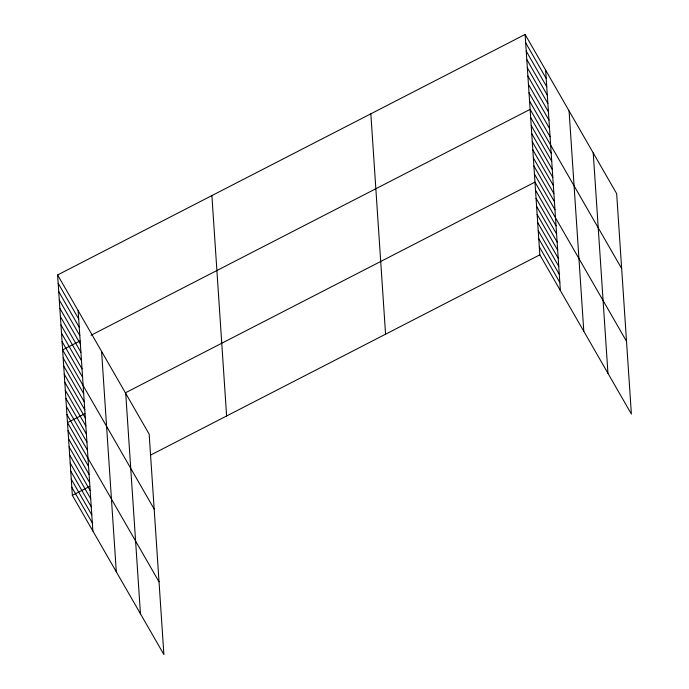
<?xml version="1.0" encoding="UTF-8"?>
<svg xmlns="http://www.w3.org/2000/svg" width="689" height="689" viewBox="0 0 689 689"><rect width="100%" height="100%" fill="white"/><g stroke="black" fill="none" stroke-linecap="round" stroke-linejoin="round"><path stroke-width="1.03" d="M57.618 274.954L149.168 434.165L163.887 654.55L72.345 495.348L57.618 274.954L525.113 34.45L616.655 193.652L631.382 414.046L539.831 254.835L525.113 34.45M80.07 340.917L62.621 349.891L154.172 509.093M91.094 335.242L530.117 109.379L621.667 268.589M84.928 413.641L67.488 422.615L159.03 581.826M125.338 392.851L534.974 182.111L626.525 341.313M72.345 495.348L89.794 486.365M150.4 455.188L539.831 254.835M525.664 42.778L546.196 78.468M526.224 51.098L546.747 86.797M526.775 59.426L547.307 95.125M527.335 67.755L547.858 103.445M527.895 76.083L548.418 111.773M528.446 84.402L548.969 120.101M529.006 92.731L549.529 128.43M529.557 101.059L550.089 136.749M530.659 117.466L551.183 153.156M531.193 125.544L551.725 161.243M531.736 133.623L552.259 169.322M532.278 141.701L552.802 177.4M532.812 149.789L553.345 185.479M533.355 157.867L553.878 193.566M533.897 165.946L554.421 201.644M534.431 174.024L554.964 209.723M535.517 190.19L556.04 225.889M536.059 198.268L556.583 233.967M536.593 206.355L557.125 242.046M537.136 214.434L557.659 250.133M537.678 222.513L558.202 258.211M538.212 230.591L558.745 266.29M538.755 238.678L559.279 274.368M539.298 246.757L559.821 282.456M58.177 283.282L78.701 318.981M58.729 291.611L79.261 327.309M59.288 299.939L79.812 335.629M59.84 308.259L80.372 343.957M60.399 316.587L80.923 352.286M60.959 324.915L81.483 360.605M61.51 333.235L82.043 368.934M62.07 341.563L82.594 377.262M63.164 357.97L83.688 393.669M63.707 366.048L84.23 401.747M64.241 374.136L84.773 409.826M64.783 382.214L85.307 417.913M65.326 390.293L85.849 425.991M65.868 398.371L86.392 434.07M66.402 406.458L86.935 442.149M66.945 414.537L87.469 450.236M68.022 430.694L88.554 466.393M68.564 438.781L89.088 474.471M69.107 446.86L89.63 482.558M69.641 454.938L90.173 490.637M70.183 463.025L90.707 498.715M70.726 471.104L91.249 506.803M71.26 479.182L91.792 514.881M71.802 487.261L92.326 522.96M593.22 152.898L607.948 373.283M569.071 110.903L583.798 331.288M545.636 70.149L560.364 290.534M370.837 113.814L385.564 334.208M211.893 195.59L226.612 415.975M125.725 393.402L140.453 613.796M101.584 351.416L116.303 571.801M78.141 310.653L92.869 531.038"/></g></svg>
